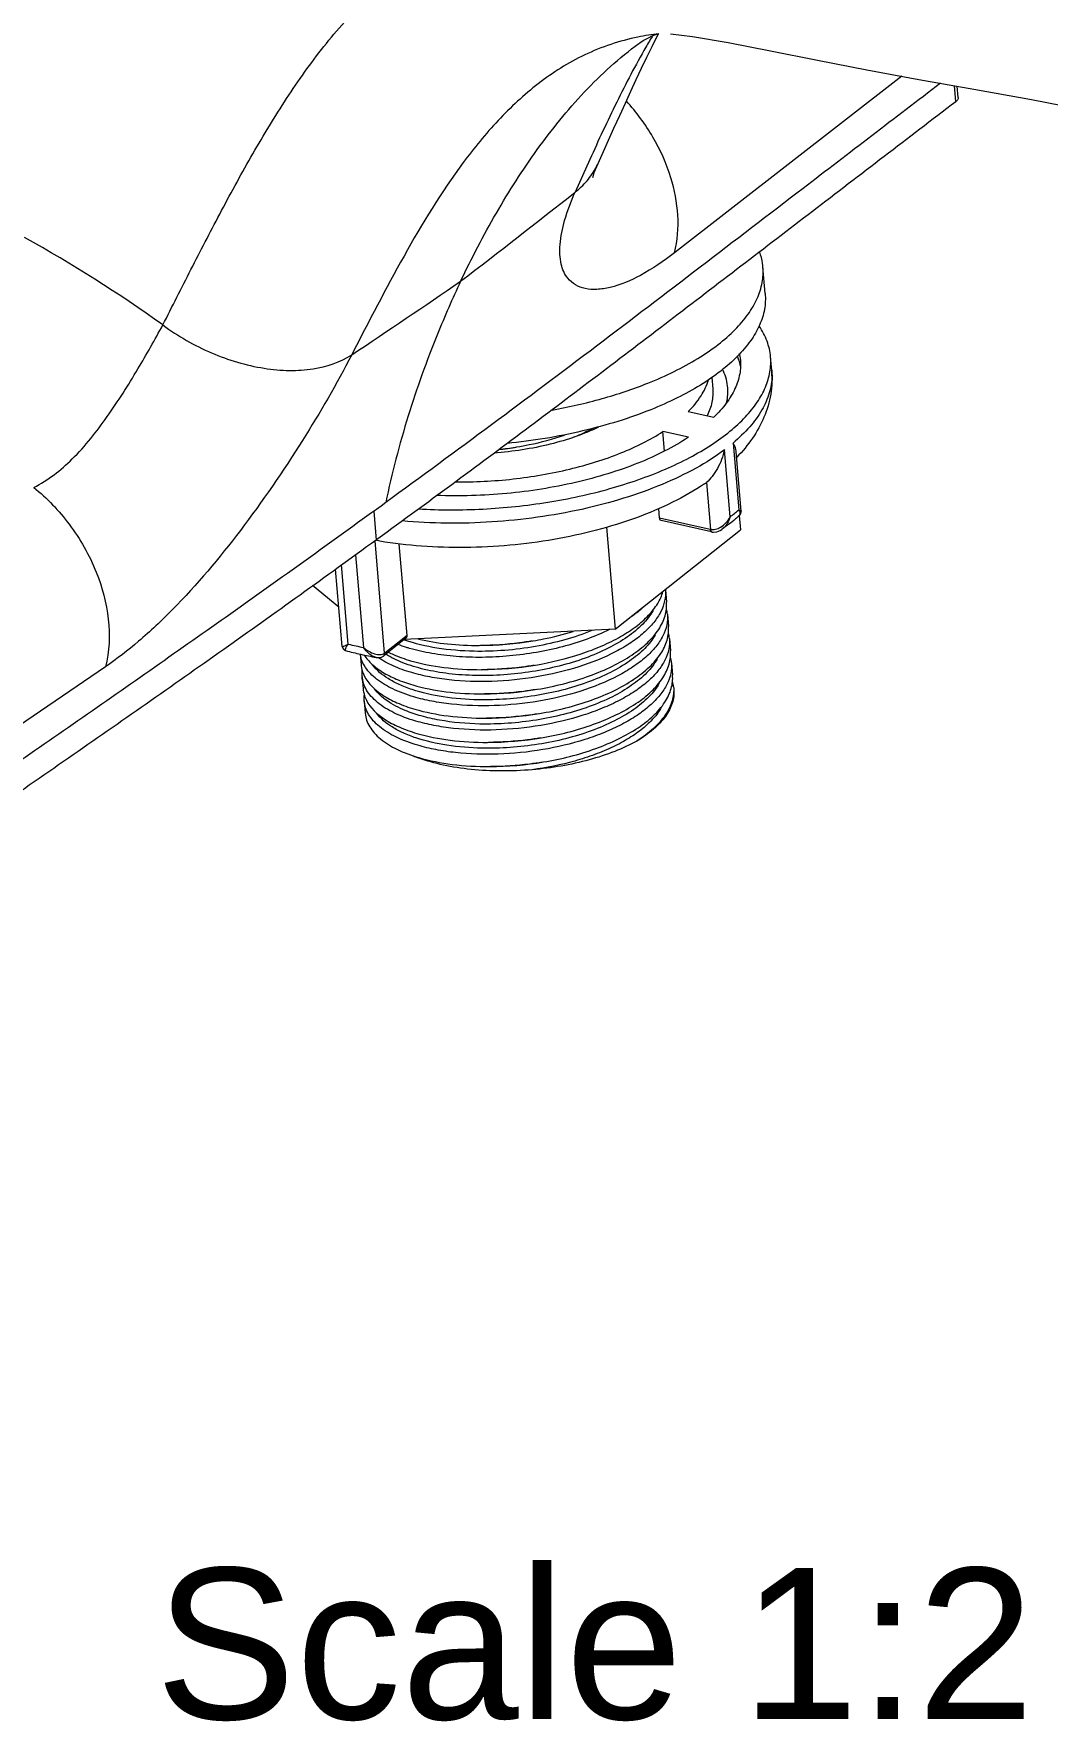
# Model space of a CAD drawing. Header units: millimetres. Extents: x 1931 to 2525, y -1753 to -1333.
# Drawn here: x 2443.1 to 2476.6, y -1509 to -1453.1 of the extents above; entities that cross this region are included whole.
import ezdxf

# ---------------------------------------------------------------- set-up
doc = ezdxf.new("R2010")
doc.units = ezdxf.units.MM
doc.header["$LTSCALE"] = 0.1
doc.layers.get('0').update_dxf_attribs({"lineweight": 13})
doc.layers.add('TEXT', color=2, linetype='Continuous')
doc.styles.get("Standard").update_dxf_attribs({"font": 'arial.ttf'})

msp = doc.modelspace()

# ---------------------------------------------------------------- linework, layer by layer
at = {"color": 7, "linetype": 'Continuous'}
for p, q in [((2463.113, -1453.421), (2463.128, -1453.41)), ((2463.128, -1453.41), (2463.145, -1453.398)), ((2463.709, -1453.197), (2463.757, -1453.103)), ((2463.772, -1453.101), (2463.772, -1453.101)), ((2471.814, -1454.505), (2464.292, -1460.349)), ((2473.603, -1455.352), (2473.558, -1454.819)), ((2473.685, -1455.212), (2473.653, -1454.836)), ((2461.758, -1457.392), (2462.283, -1456.23)), ((2461.483, -1457.267), (2461, -1458.344)), ((2467.293, -1461.703), (2467.218, -1460.816)), ((2467.509, -1464.241), (2467.471, -1463.798)), ((2465.522, -1464.478), (2465.554, -1464.854)), ((2464.743, -1465.609), (2465.59, -1465.798)), ((2464.753, -1466.461), (2463.906, -1466.272)), ((2463.96, -1466.917), (2463.906, -1466.272)), ((2466.134, -1469.09), (2465.946, -1466.874)), ((2466.227, -1466.651), (2466.415, -1468.867)), ((2466.499, -1468.902), (2466.332, -1466.937)), ((2465.281, -1468.003), (2465.348, -1467.954)), ((2465.348, -1467.954), (2465.48, -1469.512)), ((2454.326, -1468.906), (2454.407, -1469.863)), ((2463.797, -1469.137), (2463.77, -1468.819)), ((2465.466, -1469.509), (2463.797, -1469.137)), ((2465.513, -1469.592), (2463.844, -1469.22)), ((2466.432, -1469.054), (2466.472, -1469.521)), ((2466.441, -1469.046), (2466.442, -1469.046)), ((2454.468, -1469.819), (2454.407, -1469.863)), ((2462.033, -1469.433), (2462.32, -1472.817)), ((2462.32, -1472.817), (2466.472, -1469.521)), ((2465.49, -1469.551), (2465.48, -1469.512)), ((2465.507, -1469.58), (2465.49, -1469.551)), ((2465.513, -1469.592), (2465.534, -1469.596)), ((2465.858, -1469.508), (2465.857, -1469.509)), ((2453.726, -1470.35), (2453.987, -1473.42)), ((2454.688, -1473.609), (2454.372, -1469.888)), ((2455.432, -1473.019), (2455.175, -1469.991)), ((2453.284, -1473.386), (2453.066, -1470.822)), ((2453.481, -1473.307), (2453.258, -1470.684)), ((2453.173, -1472.08), (2452.296, -1471.372)), ((2463.986, -1471.515), (2464.021, -1471.922)), ((2464.054, -1472.317), (2464.089, -1472.725)), ((2455.384, -1473.12), (2454.664, -1473.692)), ((2455.432, -1473.019), (2454.697, -1473.602)), ((2462.32, -1472.817), (2455.338, -1473.157)), ((2464.122, -1473.12), (2464.157, -1473.527)), ((2453.284, -1473.387), (2453.284, -1473.387)), ((2453.88, -1473.64), (2453.91, -1473.992)), ((2454.408, -1473.747), (2454.407, -1473.747)), ((2454.648, -1473.704), (2454.664, -1473.692)), ((2454.648, -1473.704), (2454.648, -1473.704)), ((2454.684, -1473.65), (2454.663, -1473.69)), ((2454.688, -1473.609), (2454.684, -1473.65)), ((2445.443, -1474.059), (2434.866, -1481.261)), ((2464.191, -1473.922), (2464.225, -1474.329)), ((2453.943, -1474.387), (2453.978, -1474.795)), ((2454.011, -1475.19), (2454.046, -1475.597))]:
    msp.add_line(p, q, dxfattribs=at)
for points in [[(2462.283, -1456.23), (2462.474, -1455.808), (2462.661, -1455.398), (2462.844, -1455), (2463.024, -1454.613), (2463.201, -1454.239), (2463.374, -1453.876), (2463.544, -1453.527), (2463.709, -1453.197)], [(2463.145, -1453.398), (2463.25, -1453.329), (2463.423, -1453.231), (2463.574, -1453.158), (2463.669, -1453.122), (2463.715, -1453.11), (2463.772, -1453.101)], [(2464.157, -1453.099), (2464.887, -1453.193), (2466.071, -1453.393), (2467.471, -1453.663), (2469.02, -1453.972), (2470.656, -1454.291), (2472.382, -1454.611), (2474.2, -1454.933), (2476.111, -1455.276), (2478.095, -1455.662), (2480.099, -1456.105)], [(2461.581, -1457.86), (2461.581, -1457.863), (2461.634, -1457.693), (2461.757, -1457.392)], [(2466.441, -1469.046), (2466.485, -1468.987), (2466.499, -1468.927), (2466.499, -1468.902)], [(2465.534, -1469.596), (2465.581, -1469.601), (2465.69, -1469.589), (2465.8, -1469.544), (2465.857, -1469.509)], [(2453.284, -1473.387), (2453.285, -1473.395), (2453.299, -1473.442), (2453.326, -1473.479), (2453.36, -1473.506), (2453.396, -1473.521)], [(2454.407, -1473.747), (2454.489, -1473.754), (2454.588, -1473.735), (2454.648, -1473.704)]]:
    msp.add_lwpolyline(points, dxfattribs=at)
for centre, radius, start, end in [((2464.674, -1460.992), 7.943, 96.5159, 101.599), ((2481.03, -1463.794), 20.444, 148.6185, 149.9036), ((2459.536, -1456.383), 2.44, 324.8714, 335.5714), ((2459.514, -1456.367), 2.467, 324.4407, 324.8746), ((2167.777, -1085.338), 474.461, 307.59061, 308.17113), ((2420.15, -1500.749), 46.733, 54.4168, 61.0644), ((2234.022, -1134.133), 396.039, 303.6714, 304.30099), ((2464.751, -1464.029), 1.73, 4.8643, 11.4066), ((2464.632, -1464.518), 1.893, 18.9228, 22.9973), ((2464.731, -1464.485), 1.789, 12.3212, 18.9511), ((2465.581, -1464.405), 1.935, 359.4772, 4.8476), ((2457.261, -1456.183), 10.75, 276.4336, 279.4874), ((2457.212, -1455.657), 11.277, 276.3993, 279.4733), ((2462.36, -1464.048), 6.298, 306.8128, 310.0835), ((2465.532, -1469.214), 0.302, 257.4134, 260.1813), ((2462.8, -1471.616), 1.19, 4.8368, 5.7922), ((2462.856, -1472.419), 1.203, 4.8432, 13.7256), ((2456.898, -1468.873), 4.566, 249.9527, 250.2613), ((2462.926, -1473.221), 1.201, 4.8454, 13.7442), ((2456.582, -1461.609), 12.331, 255.0262, 257.4335), ((2456.523, -1460.896), 12.778, 256.2266, 257.4262), ((2456.658, -1460.285), 13.403, 257.4297, 258.5032), ((2454.832, -1473.504), 0.96, 188.154, 189.7395), ((2456.841, -1460.431), 13.536, 257.4482, 259.6481), ((2454.598, -1473.633), 0.0868, 305.1955, 318.6317), ((2454.568, -1473.44), 0.208, 305.1719, 308.4786), ((2457.775, -1462.245), 11.105, 270.2559, 279.525), ((2462.992, -1474.024), 1.203, 4.8629, 13.7472), ((2457.843, -1463.047), 11.106, 270.2564, 279.5248), ((2457.911, -1463.847), 11.108, 270.257, 279.5242), ((2463.058, -1474.827), 1.205, 4.8763, 13.9289), ((2457.979, -1464.649), 11.109, 270.2574, 279.5237), ((2458.047, -1465.45), 11.109, 270.2576, 279.5234), ((2457.472, -1472.612), 4.762, 247.3951, 249.5382), ((2457.542, -1472.426), 4.961, 249.5302, 249.6638), ((2458.115, -1466.254), 11.108, 270.2575, 279.5242)]:
    msp.add_arc(centre, radius, start, end, dxfattribs=at)
msp.add_ellipse((2455.26, -1473.027), major_axis=(0.173, -0.001), ratio=0.770377, start_param=-0.76566, end_param=0.068387, dxfattribs=at)
for points, knots in [([(2449.225, -1459.074), (2449.56, -1458.441), (2450.245, -1457.184), (2451.346, -1455.351), (2452.559, -1453.608), (2453.719, -1452.283), (2454.753, -1451.344), (2455.584, -1450.711), (2456.483, -1450.17), (2457.454, -1449.747), (2458.492, -1449.457), (2459.969, -1449.265), (2461.111, -1449.354), (2461.859, -1449.502)], [0, 0, 0, 0, 0.125406, 0.250177, 0.373904, 0.496319, 0.557172, 0.617911, 0.678779, 0.740177, 0.802595, 0.866527, 1, 1, 1, 1]), ([(2463.077, -1453.211), (2462.47, -1453.336), (2461.297, -1453.728), (2459.745, -1454.71), (2458.417, -1455.948), (2456.876, -1457.828), (2455.286, -1460.451), (2454.165, -1462.633), (2453.597, -1463.729)], [0, 0, 0, 0, 0.126848, 0.250336, 0.373485, 0.497258, 0.747211, 1, 1, 1, 1]), ([(2457.206, -1461.296), (2457.569, -1460.528), (2458.35, -1459.035), (2459.697, -1456.921), (2461.248, -1455.001), (2462.46, -1453.897), (2463.113, -1453.421)], [0, 0, 0, 0, 0.256417, 0.508302, 0.755856, 1, 1, 1, 1]), ([(2463.342, -1453.542), (2462.997, -1454.138), (2462.356, -1455.37), (2461.771, -1456.629), (2461.483, -1457.267)], [0, 0, 0, 0, 0.496138, 1, 1, 1, 1]), ([(2473.1, -1454.738), (2471.583, -1455.899), (2468.929, -1457.93), (2465.136, -1460.834), (2460.55, -1464.333), (2457.068, -1466.917), (2454.723, -1468.623)], [0, 0, 0, 0, 0.248734, 0.435297, 0.622257, 1, 1, 1, 1]), ([(2473.685, -1455.212), (2473.687, -1455.236), (2473.669, -1455.294), (2473.628, -1455.333), (2473.603, -1455.352)], [0, 0, 0, 0, 0.44015, 1, 1, 1, 1]), ([(2473.603, -1455.352), (2472.022, -1456.562), (2468.861, -1458.98), (2464.116, -1462.617), (2459.332, -1466.249), (2456.099, -1468.632), (2454.468, -1469.819)], [0, 0, 0, 0, 0.248891, 0.497801, 0.747649, 1, 1, 1, 1]), ([(2464.292, -1460.349), (2464.497, -1459.547), (2464.366, -1458.148), (2463.619, -1456.494), (2463.029, -1455.694), (2462.696, -1455.331)], [0, 0, 0, 0, 0.457243, 0.728436, 1, 1, 1, 1]), ([(2461, -1458.344), (2461.05, -1458.304), (2461.242, -1458.143), (2461.412, -1457.954), (2461.521, -1457.802)], [0, 0, 0, 0, 0.254975, 1, 1, 1, 1]), ([(2460.757, -1461.195), (2460.648, -1461.061), (2460.491, -1460.689), (2460.476, -1460.021), (2460.643, -1459.213), (2460.863, -1458.647), (2461, -1458.344)], [0, 0, 0, 0, 0.173766, 0.391111, 0.665002, 1, 1, 1, 1]), ([(2447.344, -1462.742), (2447.65, -1462.128), (2448.274, -1460.903), (2448.903, -1459.682), (2449.225, -1459.074)], [0, 0, 0, 0, 0.499731, 1, 1, 1, 1]), ([(2467.218, -1460.816), (2467.215, -1460.775), (2467.195, -1460.611), (2467.155, -1460.449), (2467.114, -1460.332)], [0, 0, 0, 0, 0.248263, 1, 1, 1, 1]), ([(2464.292, -1460.349), (2463.933, -1460.625), (2463.262, -1461.089), (2462.369, -1461.475), (2461.737, -1461.579), (2461.341, -1461.557), (2461.003, -1461.432), (2460.827, -1461.281), (2460.757, -1461.195)], [0, 0, 0, 0, 0.343759, 0.617976, 0.73037, 0.828137, 0.915649, 1, 1, 1, 1]), ([(2463.405, -1464.669), (2463.701, -1464.551), (2464.266, -1464.302), (2465.048, -1463.875), (2465.726, -1463.415), (2466.289, -1462.926), (2466.729, -1462.416), (2467.04, -1461.889), (2467.214, -1461.352), (2467.233, -1460.99), (2467.218, -1460.816)], [0, 0, 0, 0, 0.166509, 0.321376, 0.46356, 0.592596, 0.708784, 0.813446, 0.909192, 1, 1, 1, 1]), ([(2457.206, -1461.296), (2456.934, -1461.871), (2456.294, -1463.333), (2455.417, -1465.767), (2454.927, -1467.656), (2454.723, -1468.623)], [0, 0, 0, 0, 0.246108, 0.617526, 1, 1, 1, 1]), ([(2467.293, -1461.703), (2467.308, -1461.876), (2467.289, -1462.237), (2467.117, -1462.772), (2466.808, -1463.297), (2466.37, -1463.806), (2465.811, -1464.294), (2465.137, -1464.754), (2464.359, -1465.179), (2463.798, -1465.428), (2463.502, -1465.547)], [0, 0, 0, 0, 0.090908, 0.186731, 0.291433, 0.407622, 0.536625, 0.678753, 0.833553, 1, 1, 1, 1]), ([(2443.066, -1468.118), (2443.54, -1467.885), (2444.449, -1467.166), (2445.539, -1465.778), (2446.493, -1464.261), (2447.076, -1463.231), (2447.344, -1462.742)], [0, 0, 0, 0, 0.227636, 0.489583, 0.759387, 1, 1, 1, 1]), ([(2447.344, -1462.742), (2447.842, -1463.111), (2448.915, -1463.722), (2450.371, -1464.161), (2451.517, -1464.266), (2452.512, -1464.208), (2453.219, -1463.978), (2453.598, -1463.727)], [0, 0, 0, 0, 0.279198, 0.551134, 0.677789, 0.795382, 1, 1, 1, 1]), ([(2467.471, -1463.798), (2467.456, -1463.621), (2467.374, -1463.261), (2467.201, -1462.935), (2467.096, -1462.78)], [0, 0, 0, 0, 0.486331, 1, 1, 1, 1]), ([(2453.597, -1463.728), (2453.099, -1464.696), (2451.942, -1466.685), (2449.993, -1469.531), (2448.139, -1471.735), (2446.595, -1473.198), (2445.822, -1473.797), (2445.443, -1474.059)], [0, 0, 0, 0, 0.246247, 0.519562, 0.779353, 0.895687, 1, 1, 1, 1]), ([(2455.809, -1468.829), (2456.519, -1468.871), (2457.956, -1468.872), (2460.082, -1468.649), (2462.11, -1468.212), (2463.673, -1467.675), (2464.78, -1467.15), (2465.498, -1466.732), (2466.118, -1466.285), (2466.632, -1465.814), (2467.032, -1465.324), (2467.314, -1464.82), (2467.469, -1464.309), (2467.485, -1463.964), (2467.471, -1463.798)], [0, 0, 0, 0, 0.155328, 0.312762, 0.465493, 0.607152, 0.672174, 0.732608, 0.788129, 0.83863, 0.884288, 0.925651, 0.963728, 1, 1, 1, 1]), ([(2466.475, -1463.883), (2466.488, -1464.043), (2466.469, -1464.378), (2466.302, -1464.873), (2466.005, -1465.358), (2465.739, -1465.653), (2465.59, -1465.798)], [0, 0, 0, 0, 0.221498, 0.455812, 0.713158, 1, 1, 1, 1]), ([(2466.013, -1465.33), (2466.056, -1465.144), (2466.082, -1464.752), (2465.965, -1464.377), (2465.88, -1464.204)], [0, 0, 0, 0, 0.49776, 1, 1, 1, 1]), ([(2467.509, -1464.241), (2467.531, -1464.505), (2467.508, -1465.039), (2467.279, -1465.805), (2466.886, -1466.509), (2466.542, -1466.924), (2466.353, -1467.119)], [0, 0, 0, 0, 0.248121, 0.496017, 0.745252, 1, 1, 1, 1]), ([(2460.237, -1465.558), (2460.794, -1465.457), (2461.866, -1465.213), (2462.91, -1464.867), (2463.405, -1464.669)], [0, 0, 0, 0, 0.51524, 1, 1, 1, 1]), ([(2464.743, -1465.609), (2464.901, -1465.451), (2465.174, -1465.127), (2465.36, -1464.743), (2465.416, -1464.555)], [0, 0, 0, 0, 0.532941, 1, 1, 1, 1]), ([(2467.516, -1464.423), (2467.514, -1464.613), (2467.45, -1465.011), (2467.191, -1465.588), (2466.777, -1466.147), (2466.424, -1466.485), (2466.227, -1466.651)], [0, 0, 0, 0, 0.216096, 0.449364, 0.708958, 1, 1, 1, 1]), ([(2465.554, -1464.854), (2465.566, -1465.002), (2465.546, -1465.313), (2465.441, -1465.605), (2465.371, -1465.747)], [0, 0, 0, 0, 0.484589, 1, 1, 1, 1]), ([(2463.502, -1465.547), (2463.146, -1465.69), (2462.4, -1465.952), (2460.822, -1466.379), (2459.584, -1466.581), (2458.743, -1466.665)], [0, 0, 0, 0, 0.235247, 0.48277, 1, 1, 1, 1]), ([(2464.753, -1466.461), (2464.502, -1466.626), (2463.956, -1466.939), (2463.061, -1467.339), (2462.071, -1467.685), (2460.63, -1468.07), (2458.733, -1468.369), (2457.183, -1468.416), (2456.409, -1468.386)], [0, 0, 0, 0, 0.103841, 0.217032, 0.338264, 0.465878, 0.732359, 1, 1, 1, 1]), ([(2457.016, -1467.935), (2457.659, -1467.943), (2458.939, -1467.878), (2460.786, -1467.561), (2462.224, -1467.119), (2463.241, -1466.664), (2463.695, -1466.407), (2463.906, -1466.272)], [0, 0, 0, 0, 0.268814, 0.534424, 0.782191, 0.895479, 1, 1, 1, 1]), ([(2461.777, -1466.122), (2461.531, -1466.242), (2461.003, -1466.458), (2459.854, -1466.796), (2458.937, -1466.936), (2458.311, -1466.981)], [0, 0, 0, 0, 0.228756, 0.475773, 1, 1, 1, 1]), ([(2459.068, -1466.78), (2459.204, -1466.757), (2459.736, -1466.658), (2460.262, -1466.518), (2460.644, -1466.388)], [0, 0, 0, 0, 0.254261, 1, 1, 1, 1]), ([(2461.603, -1466.161), (2461.55, -1466.189), (2461.329, -1466.302), (2461.102, -1466.402), (2460.926, -1466.472)], [0, 0, 0, 0, 0.240794, 1, 1, 1, 1]), ([(2465.946, -1466.874), (2465.647, -1467.099), (2464.977, -1467.521), (2463.854, -1468.053), (2462.584, -1468.506), (2461.202, -1468.868), (2459.742, -1469.129), (2458.244, -1469.282), (2456.748, -1469.323), (2455.757, -1469.273), (2455.271, -1469.229)], [0, 0, 0, 0, 0.100667, 0.21259, 0.334161, 0.46319, 0.597115, 0.733143, 0.86839, 1, 1, 1, 1]), ([(2465.946, -1466.874), (2465.897, -1467.089), (2465.78, -1467.398), (2465.552, -1467.748), (2465.419, -1467.895), (2465.348, -1467.954)], [0, 0, 0, 0, 0.52813, 0.778645, 1, 1, 1, 1]), ([(2466.332, -1466.939), (2466.33, -1466.916), (2466.313, -1466.814), (2466.268, -1466.719), (2466.227, -1466.651)], [0, 0, 0, 0, 0.229728, 1, 1, 1, 1]), ([(2443.066, -1468.118), (2443.507, -1468.471), (2444.115, -1469.108), (2444.76, -1470.095), (2445.48, -1471.582), (2445.706, -1473.045), (2445.443, -1474.059)], [0, 0, 0, 0, 0.254025, 0.39088, 0.528555, 1, 1, 1, 1]), ([(2465.281, -1468.004), (2464.944, -1468.23), (2464.21, -1468.646), (2463.008, -1469.153), (2461.691, -1469.561), (2460.288, -1469.863), (2458.835, -1470.054), (2457.369, -1470.129), (2455.928, -1470.086), (2454.985, -1469.976), (2454.526, -1469.899)], [0, 0, 0, 0, 0.109304, 0.226419, 0.350591, 0.480007, 0.612301, 0.744809, 0.874839, 1, 1, 1, 1]), ([(2454.723, -1468.623), (2453.074, -1469.822), (2449.744, -1472.212), (2444.686, -1475.74), (2439.588, -1479.263), (2436.187, -1481.618), (2434.486, -1482.795)], [0, 0, 0, 0, 0.247597, 0.497674, 0.748818, 1, 1, 1, 1]), ([(2463.844, -1469.22), (2463.831, -1469.217), (2463.813, -1469.198), (2463.801, -1469.167), (2463.798, -1469.147), (2463.797, -1469.137)], [0, 0, 0, 0, 0.411546, 0.683213, 1, 1, 1, 1]), ([(2465.813, -1469.438), (2465.883, -1469.397), (2466.007, -1469.294), (2466.1, -1469.161), (2466.134, -1469.09)], [0, 0, 0, 0, 0.507064, 1, 1, 1, 1]), ([(2466.442, -1469.046), (2466.397, -1469.086), (2466.209, -1469.249), (2466.011, -1469.4), (2465.858, -1469.508)], [0, 0, 0, 0, 0.243075, 1, 1, 1, 1]), ([(2466.134, -1469.09), (2466.122, -1469.132), (2466.066, -1469.291), (2465.96, -1469.436), (2465.858, -1469.508)], [0, 0, 0, 0, 0.256226, 1, 1, 1, 1]), ([(2466.442, -1469.046), (2466.452, -1469.037), (2466.468, -1469.012), (2466.469, -1468.965), (2466.45, -1468.916), (2466.428, -1468.883), (2466.415, -1468.867)], [0, 0, 0, 0, 0.208401, 0.422453, 0.682444, 1, 1, 1, 1]), ([(2466.415, -1468.867), (2466.427, -1468.871), (2466.447, -1468.878), (2466.474, -1468.887), (2466.489, -1468.894), (2466.498, -1468.899), (2466.499, -1468.902)], [0, 0, 0, 0, 0.405808, 0.710929, 0.909523, 1, 1, 1, 1]), ([(2465.466, -1469.509), (2465.467, -1469.519), (2465.47, -1469.539), (2465.481, -1469.57), (2465.5, -1469.589), (2465.513, -1469.592)], [0, 0, 0, 0, 0.316799, 0.588429, 1, 1, 1, 1]), ([(2465.48, -1469.512), (2465.535, -1469.522), (2465.654, -1469.514), (2465.761, -1469.468), (2465.813, -1469.438)], [0, 0, 0, 0, 0.479962, 1, 1, 1, 1]), ([(2465.534, -1469.596), (2465.532, -1469.596), (2465.521, -1469.593), (2465.512, -1469.586), (2465.507, -1469.58)], [0, 0, 0, 0, 0.236195, 1, 1, 1, 1]), ([(2454.407, -1469.863), (2452.732, -1471.082), (2449.349, -1473.509), (2444.209, -1477.092), (2439.029, -1480.672), (2435.572, -1483.066), (2433.843, -1484.262)], [0, 0, 0, 0, 0.247492, 0.497534, 0.748747, 1, 1, 1, 1]), ([(2454.526, -1469.899), (2454.497, -1469.894), (2454.459, -1469.883), (2454.424, -1469.867), (2454.415, -1469.862)], [0, 0, 0, 0, 0.747059, 1, 1, 1, 1]), ([(2463.986, -1471.516), (2463.996, -1471.634), (2463.979, -1471.884), (2463.842, -1472.253), (2463.601, -1472.613), (2463.263, -1472.958), (2462.837, -1473.279), (2462.134, -1473.689), (2461.093, -1474.104), (2459.711, -1474.427), (2458.269, -1474.573), (2457.08, -1474.536), (2456.193, -1474.406), (2455.781, -1474.308), (2455.584, -1474.251)], [0, 0, 0, 0, 0.036794, 0.076218, 0.120429, 0.170088, 0.22494, 0.285045, 0.421621, 0.569676, 0.722937, 0.868921, 0.93656, 1, 1, 1, 1]), ([(2459.681, -1474), (2460.196, -1473.914), (2460.948, -1473.734), (2461.881, -1473.38), (2462.489, -1473.078), (2463.009, -1472.743), (2463.428, -1472.378), (2463.737, -1471.99), (2463.868, -1471.707), (2463.907, -1471.568)], [0, 0, 0, 0, 0.308519, 0.454157, 0.588352, 0.708962, 0.818157, 0.914922, 1, 1, 1, 1]), ([(2459.749, -1474.802), (2460.335, -1474.704), (2461.185, -1474.493), (2462.216, -1474.063), (2462.864, -1473.699), (2463.386, -1473.294), (2463.77, -1472.856), (2463.964, -1472.459), (2464.026, -1472.148), (2464.027, -1471.997), (2464.021, -1471.923)], [0, 0, 0, 0, 0.322528, 0.471585, 0.605214, 0.724163, 0.828543, 0.918632, 0.95972, 1, 1, 1, 1]), ([(2464.054, -1472.318), (2464.064, -1472.436), (2464.047, -1472.686), (2463.91, -1473.055), (2463.669, -1473.416), (2463.331, -1473.76), (2462.905, -1474.081), (2462.202, -1474.492), (2461.161, -1474.906), (2459.779, -1475.229), (2458.337, -1475.375), (2457.148, -1475.339), (2456.262, -1475.208), (2455.849, -1475.111), (2455.652, -1475.053)], [0, 0, 0, 0, 0.036797, 0.076213, 0.120426, 0.170085, 0.224928, 0.285039, 0.421614, 0.569684, 0.722933, 0.868908, 0.936557, 1, 1, 1, 1]), ([(2463.58, -1472.195), (2463.487, -1472.36), (2463.23, -1472.684), (2462.719, -1473.099), (2462.074, -1473.472), (2461.315, -1473.793), (2460.469, -1474.049), (2459.567, -1474.231), (2458.641, -1474.337), (2458.015, -1474.354), (2457.705, -1474.347)], [0, 0, 0, 0, 0.087629, 0.188724, 0.302985, 0.431443, 0.56919, 0.71089, 0.856439, 1, 1, 1, 1]), ([(2463.255, -1472.084), (2463.224, -1472.113), (2463.091, -1472.231), (2462.949, -1472.34), (2462.838, -1472.417)], [0, 0, 0, 0, 0.241225, 1, 1, 1, 1]), ([(2457.651, -1473.545), (2457.239, -1473.537), (2456.462, -1473.473), (2455.7, -1473.295), (2455.356, -1473.171)], [0, 0, 0, 0, 0.52914, 1, 1, 1, 1]), ([(2462.135, -1472.826), (2461.895, -1472.944), (2461.385, -1473.158), (2460.576, -1473.408), (2459.715, -1473.593), (2458.826, -1473.711), (2457.935, -1473.757), (2457.074, -1473.731), (2456.268, -1473.633), (2455.757, -1473.519), (2455.516, -1473.448)], [0, 0, 0, 0, 0.118268, 0.244548, 0.374329, 0.507707, 0.640987, 0.76884, 0.888565, 1, 1, 1, 1]), ([(2464.122, -1473.12), (2464.132, -1473.238), (2464.115, -1473.488), (2463.979, -1473.857), (2463.737, -1474.218), (2463.399, -1474.562), (2462.973, -1474.883), (2462.467, -1475.179), (2461.888, -1475.445), (2461.022, -1475.757), (2459.847, -1476.032), (2458.406, -1476.177), (2457.216, -1476.141), (2456.33, -1476.01), (2455.917, -1475.913), (2455.72, -1475.855)], [0, 0, 0, 0, 0.036782, 0.076206, 0.120412, 0.170062, 0.224907, 0.285015, 0.351058, 0.421693, 0.569738, 0.722973, 0.868928, 0.936572, 1, 1, 1, 1]), ([(2455.811, -1473.14), (2456.127, -1473.214), (2456.797, -1473.321), (2457.473, -1473.352), (2457.824, -1473.351)], [0, 0, 0, 0, 0.480132, 1, 1, 1, 1]), ([(2461.556, -1472.855), (2461.261, -1472.976), (2460.644, -1473.185), (2459.675, -1473.402), (2458.67, -1473.53), (2457.989, -1473.552), (2457.651, -1473.545)], [0, 0, 0, 0, 0.239432, 0.488709, 0.745558, 1, 1, 1, 1]), ([(2463.648, -1472.997), (2463.556, -1473.162), (2463.299, -1473.485), (2462.791, -1473.899), (2462.148, -1474.271), (2461.392, -1474.592), (2460.551, -1474.848), (2459.652, -1475.031), (2458.729, -1475.138), (2458.105, -1475.156), (2457.795, -1475.15)], [0, 0, 0, 0, 0.087642, 0.188718, 0.302906, 0.431289, 0.569007, 0.710693, 0.856264, 1, 1, 1, 1]), ([(2459.613, -1473.198), (2459.725, -1473.179), (2460.17, -1473.098), (2460.609, -1472.988), (2460.932, -1472.889)], [0, 0, 0, 0, 0.253346, 1, 1, 1, 1]), ([(2459.817, -1475.604), (2460.403, -1475.506), (2461.253, -1475.295), (2462.284, -1474.865), (2462.932, -1474.501), (2463.454, -1474.096), (2463.838, -1473.658), (2464.032, -1473.262), (2464.094, -1472.95), (2464.095, -1472.799), (2464.089, -1472.725)], [0, 0, 0, 0, 0.322528, 0.471584, 0.605217, 0.72416, 0.828538, 0.91863, 0.959708, 1, 1, 1, 1]), ([(2453.284, -1473.387), (2453.284, -1473.389), (2453.288, -1473.391), (2453.293, -1473.39), (2453.303, -1473.388), (2453.319, -1473.383), (2453.353, -1473.37), (2453.408, -1473.344), (2453.455, -1473.321), (2453.481, -1473.307)], [0, 0, 0, 0, 0.023586, 0.045355, 0.075315, 0.159618, 0.274795, 0.589229, 1, 1, 1, 1]), ([(2453.481, -1473.307), (2453.462, -1473.333), (2453.437, -1473.371), (2453.409, -1473.42), (2453.394, -1473.451), (2453.384, -1473.476), (2453.38, -1473.497), (2453.383, -1473.514), (2453.392, -1473.52), (2453.396, -1473.521)], [0, 0, 0, 0, 0.392523, 0.555476, 0.693064, 0.803864, 0.887474, 0.947318, 1, 1, 1, 1]), ([(2455.652, -1475.053), (2455.414, -1474.983), (2454.984, -1474.827), (2454.507, -1474.548), (2454.219, -1474.293), (2454.056, -1474.095), (2453.942, -1473.887), (2453.898, -1473.739), (2453.886, -1473.667)], [0, 0, 0, 0, 0.31616, 0.581416, 0.698359, 0.805958, 0.905652, 1, 1, 1, 1]), ([(2454.407, -1473.747), (2454.368, -1473.74), (2454.288, -1473.709), (2454.138, -1473.608), (2454.043, -1473.499), (2453.987, -1473.42)], [0, 0, 0, 0, 0.219414, 0.464629, 1, 1, 1, 1]), ([(2453.987, -1473.42), (2454.041, -1473.467), (2454.157, -1473.548), (2454.316, -1473.62), (2454.446, -1473.651), (2454.56, -1473.66), (2454.646, -1473.64), (2454.688, -1473.609)], [0, 0, 0, 0, 0.278372, 0.550398, 0.678581, 0.797736, 1, 1, 1, 1]), ([(2454.013, -1473.673), (2454.084, -1473.782), (2454.271, -1473.992), (2454.635, -1474.256), (2455.091, -1474.485), (2455.434, -1474.604), (2455.618, -1474.658)], [0, 0, 0, 0, 0.203605, 0.434544, 0.699109, 1, 1, 1, 1]), ([(2454.664, -1473.692), (2454.676, -1473.682), (2454.696, -1473.653), (2454.699, -1473.62), (2454.697, -1473.602)], [0, 0, 0, 0, 0.472083, 1, 1, 1, 1]), ([(2457.705, -1474.347), (2457.409, -1474.341), (2456.837, -1474.303), (2456.027, -1474.165), (2455.32, -1473.954), (2454.903, -1473.753), (2454.724, -1473.639)], [0, 0, 0, 0, 0.286969, 0.554423, 0.794907, 1, 1, 1, 1]), ([(2454.81, -1473.572), (2454.865, -1473.6), (2455.105, -1473.711), (2455.356, -1473.799), (2455.55, -1473.856)], [0, 0, 0, 0, 0.234079, 1, 1, 1, 1]), ([(2455.516, -1473.448), (2455.482, -1473.439), (2455.352, -1473.399), (2455.224, -1473.355), (2455.13, -1473.319)], [0, 0, 0, 0, 0.257048, 1, 1, 1, 1]), ([(2459.578, -1473.203), (2459.436, -1473.227), (2458.867, -1473.31), (2458.291, -1473.349), (2457.859, -1473.35)], [0, 0, 0, 0, 0.249225, 1, 1, 1, 1]), ([(2459.885, -1476.407), (2460.471, -1476.309), (2461.321, -1476.098), (2462.352, -1475.667), (2463, -1475.303), (2463.522, -1474.899), (2463.906, -1474.461), (2464.101, -1474.064), (2464.162, -1473.752), (2464.163, -1473.601), (2464.157, -1473.527)], [0, 0, 0, 0, 0.322531, 0.471588, 0.605233, 0.724163, 0.828539, 0.918631, 0.959712, 1, 1, 1, 1]), ([(2453.91, -1473.992), (2453.912, -1474.023), (2453.929, -1474.15), (2453.972, -1474.273), (2454.015, -1474.36)], [0, 0, 0, 0, 0.244999, 1, 1, 1, 1]), ([(2457.795, -1475.15), (2457.404, -1475.143), (2456.662, -1475.084), (2455.782, -1474.89), (2455.179, -1474.659), (2454.717, -1474.415), (2454.423, -1474.174), (2454.286, -1473.988)], [0, 0, 0, 0, 0.308941, 0.586741, 0.708849, 0.81748, 1, 1, 1, 1]), ([(2455.584, -1474.251), (2455.375, -1474.19), (2454.993, -1474.054), (2454.635, -1473.862), (2454.48, -1473.756)], [0, 0, 0, 0, 0.537434, 1, 1, 1, 1]), ([(2455.55, -1473.856), (2455.91, -1473.961), (2456.689, -1474.111), (2457.479, -1474.154), (2457.893, -1474.153)], [0, 0, 0, 0, 0.475365, 1, 1, 1, 1]), ([(2464.191, -1473.922), (2464.201, -1474.041), (2464.183, -1474.291), (2464.047, -1474.66), (2463.805, -1475.02), (2463.467, -1475.364), (2463.041, -1475.686), (2462.535, -1475.981), (2461.956, -1476.247), (2461.09, -1476.559), (2459.915, -1476.834), (2458.474, -1476.98), (2457.284, -1476.943), (2456.398, -1476.813), (2455.985, -1476.715), (2455.788, -1476.657)], [0, 0, 0, 0, 0.036793, 0.07621, 0.120414, 0.170063, 0.224901, 0.285015, 0.35106, 0.421693, 0.569739, 0.722974, 0.868934, 0.936571, 1, 1, 1, 1]), ([(2463.716, -1473.8), (2463.623, -1473.964), (2463.366, -1474.288), (2462.857, -1474.703), (2462.212, -1475.076), (2461.453, -1475.397), (2460.609, -1475.652), (2459.708, -1475.835), (2458.782, -1475.941), (2458.157, -1475.958), (2457.847, -1475.952)], [0, 0, 0, 0, 0.087631, 0.188728, 0.302971, 0.431403, 0.569143, 0.71086, 0.856394, 1, 1, 1, 1]), ([(2459.646, -1474.006), (2459.505, -1474.029), (2458.935, -1474.113), (2458.359, -1474.151), (2457.927, -1474.153)], [0, 0, 0, 0, 0.249225, 1, 1, 1, 1]), ([(2455.72, -1475.855), (2455.472, -1475.783), (2455.025, -1475.619), (2454.533, -1475.323), (2454.244, -1475.05), (2454.086, -1474.84), (2453.982, -1474.619), (2453.95, -1474.463), (2453.943, -1474.387)], [0, 0, 0, 0, 0.318708, 0.583859, 0.700138, 0.806756, 0.905674, 1, 1, 1, 1]), ([(2453.978, -1474.794), (2453.98, -1474.826), (2453.997, -1474.952), (2454.04, -1475.075), (2454.083, -1475.162)], [0, 0, 0, 0, 0.245001, 1, 1, 1, 1]), ([(2454.015, -1474.36), (2454.145, -1474.619), (2454.515, -1474.957), (2455.116, -1475.271), (2455.486, -1475.401), (2455.686, -1475.46)], [0, 0, 0, 0, 0.427074, 0.693097, 1, 1, 1, 1]), ([(2455.368, -1475.503), (2455.157, -1475.416), (2454.783, -1475.225), (2454.465, -1474.941), (2454.353, -1474.789)], [0, 0, 0, 0, 0.547527, 1, 1, 1, 1]), ([(2455.618, -1474.658), (2455.978, -1474.763), (2456.757, -1474.913), (2457.547, -1474.957), (2457.961, -1474.955)], [0, 0, 0, 0, 0.475349, 1, 1, 1, 1]), ([(2463.785, -1474.602), (2463.692, -1474.767), (2463.435, -1475.09), (2462.925, -1475.505), (2462.279, -1475.878), (2461.521, -1476.199), (2460.676, -1476.455), (2459.775, -1476.637), (2458.849, -1476.743), (2458.223, -1476.76), (2457.913, -1476.754)], [0, 0, 0, 0, 0.087625, 0.188706, 0.302968, 0.431407, 0.569152, 0.710867, 0.856409, 1, 1, 1, 1]), ([(2459.714, -1474.808), (2459.573, -1474.832), (2459.003, -1474.915), (2458.427, -1474.953), (2457.995, -1474.955)], [0, 0, 0, 0, 0.249226, 1, 1, 1, 1]), ([(2459.953, -1477.209), (2460.539, -1477.111), (2461.389, -1476.9), (2462.421, -1476.469), (2463.068, -1476.105), (2463.591, -1475.701), (2463.974, -1475.263), (2464.169, -1474.866), (2464.23, -1474.555), (2464.231, -1474.404), (2464.225, -1474.33)], [0, 0, 0, 0, 0.322534, 0.471593, 0.605243, 0.724165, 0.82854, 0.918628, 0.959721, 1, 1, 1, 1]), ([(2464.259, -1474.724), (2464.265, -1474.801), (2464.263, -1474.956), (2464.197, -1475.278), (2463.989, -1475.687), (2463.582, -1476.136), (2463.237, -1476.393), (2463.044, -1476.517)], [0, 0, 0, 0, 0.101234, 0.204712, 0.432526, 0.697627, 1, 1, 1, 1]), ([(2464.267, -1474.819), (2464.273, -1474.892), (2464.27, -1475.041), (2464.202, -1475.349), (2463.99, -1475.737), (2463.582, -1476.159), (2463.237, -1476.401), (2463.044, -1476.517)], [0, 0, 0, 0, 0.099813, 0.202817, 0.428323, 0.692304, 1, 1, 1, 1]), ([(2455.788, -1476.657), (2455.54, -1476.585), (2455.093, -1476.421), (2454.601, -1476.125), (2454.312, -1475.853), (2454.154, -1475.643), (2454.05, -1475.421), (2454.018, -1475.266), (2454.011, -1475.189)], [0, 0, 0, 0, 0.318722, 0.583854, 0.700137, 0.806757, 0.905674, 1, 1, 1, 1]), ([(2454.083, -1475.162), (2454.214, -1475.422), (2454.583, -1475.759), (2455.184, -1476.073), (2455.554, -1476.204), (2455.755, -1476.262)], [0, 0, 0, 0, 0.427042, 0.693088, 1, 1, 1, 1]), ([(2463.852, -1475.405), (2463.78, -1475.533), (2463.593, -1475.786), (2463.23, -1476.123), (2462.779, -1476.437), (2462.248, -1476.722), (2461.645, -1476.975), (2460.755, -1477.262), (2460.051, -1477.402), (2459.573, -1477.465)], [0, 0, 0, 0, 0.090078, 0.191364, 0.302959, 0.426353, 0.561079, 0.703766, 1, 1, 1, 1]), ([(2454.046, -1475.597), (2454.052, -1475.673), (2454.085, -1475.828), (2454.189, -1476.05), (2454.347, -1476.26), (2454.636, -1476.533), (2455.128, -1476.829), (2455.574, -1476.992), (2455.823, -1477.065)], [0, 0, 0, 0, 0.094339, 0.193253, 0.299873, 0.416191, 0.681283, 1, 1, 1, 1]), ([(2457.913, -1476.754), (2457.524, -1476.746), (2456.784, -1476.687), (2455.908, -1476.492), (2455.309, -1476.26), (2454.849, -1476.017), (2454.557, -1475.777), (2454.421, -1475.591)], [0, 0, 0, 0, 0.308999, 0.586778, 0.708817, 0.817428, 1, 1, 1, 1]), ([(2457.847, -1475.952), (2457.396, -1475.943), (2456.738, -1475.885), (2455.914, -1475.701), (2455.541, -1475.575), (2455.368, -1475.503)], [0, 0, 0, 0, 0.534178, 0.778246, 1, 1, 1, 1]), ([(2455.686, -1475.46), (2456.046, -1475.566), (2456.825, -1475.715), (2457.615, -1475.759), (2458.029, -1475.757)], [0, 0, 0, 0, 0.475355, 1, 1, 1, 1]), ([(2459.782, -1475.61), (2459.641, -1475.634), (2459.071, -1475.717), (2458.495, -1475.756), (2458.063, -1475.757)], [0, 0, 0, 0, 0.249226, 1, 1, 1, 1]), ([(2455.755, -1476.262), (2456.114, -1476.368), (2456.893, -1476.517), (2457.683, -1476.561), (2458.097, -1476.56)], [0, 0, 0, 0, 0.475378, 1, 1, 1, 1]), ([(2459.85, -1476.412), (2459.709, -1476.436), (2459.139, -1476.519), (2458.563, -1476.558), (2458.131, -1476.559)], [0, 0, 0, 0, 0.249226, 1, 1, 1, 1]), ([(2463.044, -1476.517), (2462.807, -1476.648), (2462.289, -1476.884), (2461.448, -1477.158), (2460.532, -1477.359), (2459.896, -1477.44), (2459.573, -1477.465)], [0, 0, 0, 0, 0.224191, 0.470035, 0.731114, 1, 1, 1, 1]), ([(2459.573, -1477.465), (2459.232, -1477.493), (2458.557, -1477.522), (2457.572, -1477.475), (2456.655, -1477.336), (2456.082, -1477.176), (2455.818, -1477.078)], [0, 0, 0, 0, 0.26994, 0.53195, 0.777706, 1, 1, 1, 1]), ([(2455.823, -1477.065), (2456.183, -1477.17), (2456.961, -1477.32), (2457.751, -1477.363), (2458.165, -1477.362)], [0, 0, 0, 0, 0.475402, 1, 1, 1, 1]), ([(2459.918, -1477.215), (2459.777, -1477.238), (2459.207, -1477.322), (2458.631, -1477.36), (2458.199, -1477.362)], [0, 0, 0, 0, 0.249226, 1, 1, 1, 1])]:
    msp.add_open_spline(points, degree=3, knots=knots, dxfattribs=at)
for points in [[(2453.943, -1474.387), (2453.937, -1474.315), (2453.939, -1474.241), (2453.949, -1474.169)], [(2454.011, -1475.189), (2454.005, -1475.117), (2454.007, -1475.043), (2454.017, -1474.972)]]:
    msp.add_open_spline(points, degree=3, dxfattribs=at)

# ---------------------------------------------------------------- texts
at = {"layer": 'TEXT', "insert": (2447.089, -1503.896), "char_height": 5, "attachment_point": 1}
msp.add_mtext_dynamic_manual_height_columns('Scale 1:2', width=29.95268, gutter_width=12.5, heights=[0], dxfattribs=at)

doc.saveas('drawing.dxf')
